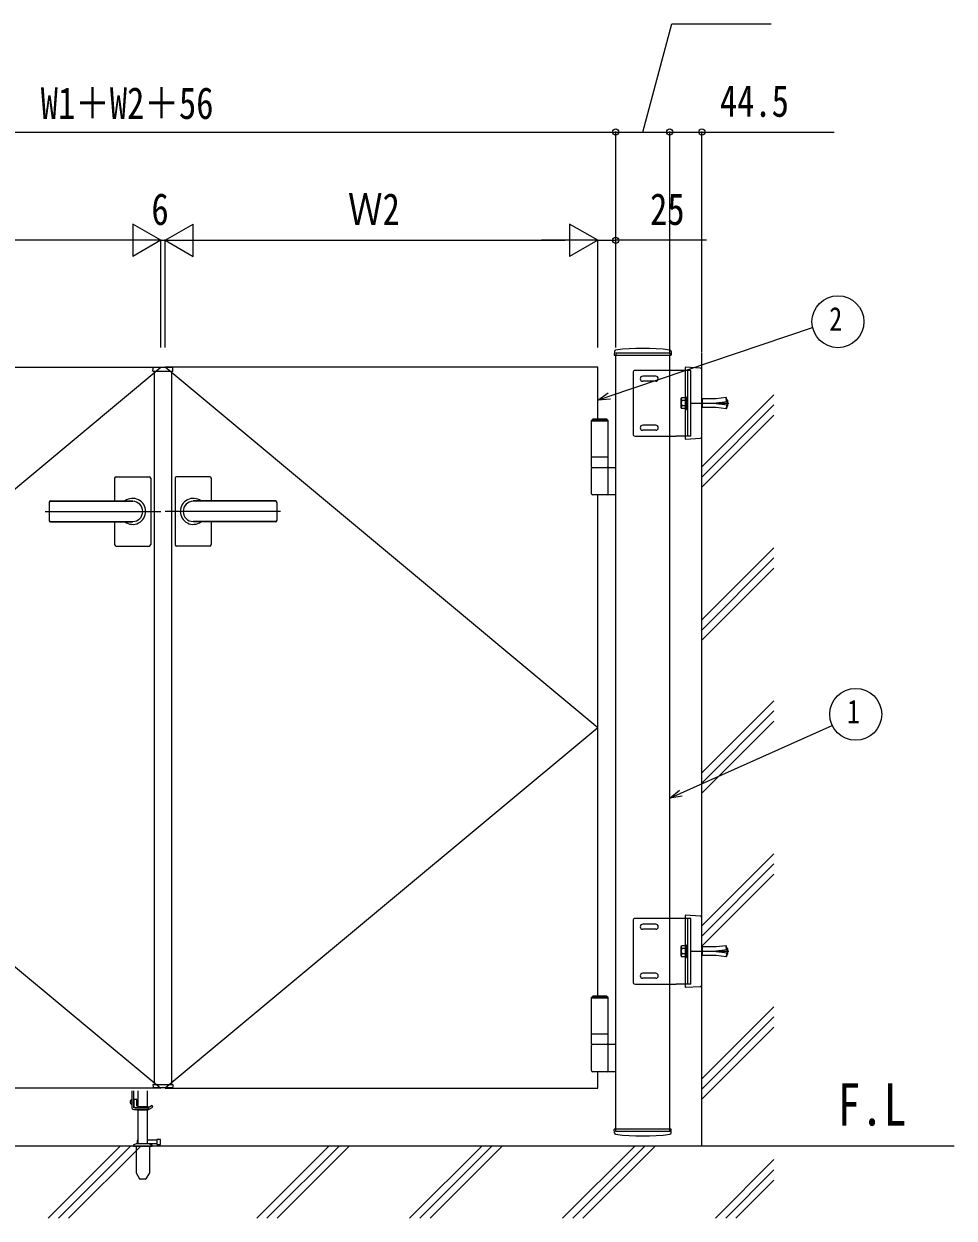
# Model space of a CAD drawing. Units: millimetres, scale not verified. Extents: x -4205 to 4205, y -2970 to 2970.
# Drawn here: x 1581 to 2871, y -131 to 1525 of the extents above; entities that cross this region are included whole.
import ezdxf
from ezdxf.enums import TextEntityAlignment as Align

# ---------------------------------------------------------------- set-up
doc = ezdxf.new("R2010")
doc.units = ezdxf.units.MM
doc.header["$LTSCALE"] = 20
for name, color, linetype in [('0-2_USER1', 3, 'Continuous'), ('0-4_YKK_A1', 4, 'Continuous'), ('0-5_YKK_D', 6, 'Continuous')]:
    doc.layers.add(name, color=color, linetype=linetype)
doc.styles.add('ＭＳ ゴシック', font='')
doc.styles.get('ＭＳ ゴシック').set_extended_font_data('MS Gothic')

msp = doc.modelspace()

# ---------------------------------------------------------------- linework, layer by layer
at = {"layer": '0-4_YKK_A1'}
for p, q in [((2400.12, 1070.9), (2399.86, 1066.03)), ((2400.36, 1065.5), (2478.56, 1065.5)), ((2401.96, 1069), (2401.96, 1065.5)), ((2401.96, -11), (2401.96, 1065.5)), ((2476.96, -11), (2476.96, 1065.5)), ((2478.8, 1070.9), (2479.06, 1066.03)), ((2521.46, -31), (2521.46, 1069)), ((1170.96, 549), (1770.96, 1049)), ((1760.06, 1043.5), (1760.27, 1047.55)), ((1760.06, 1043.5), (1787.86, 1043.5)), ((1786.65, 1048.5), (1761.27, 1048.5)), ((1761.96, 1043.5), (1761.96, 54.5)), ((2376.96, 549), (1776.96, 1049)), ((1785.96, 1043.5), (1785.96, 54.5)), ((1787.86, 1043.5), (1787.65, 1047.55)), ((2376.96, 977), (2376.96, 1049)), ((2485.96, 1044.5), (2428.96, 1044.5)), ((2505.96, 1044.5), (2485.96, 1044.5)), ((2498.46, 1048.33), (2498.46, 1046.83)), ((2498.46, 1046.83), (2498.46, 951.08)), ((2519.58, 1047.57), (2498.99, 1048.83)), ((2501.96, 953.5), (2501.96, 1044.5)), ((2505.96, 953.5), (2505.96, 1044.5)), ((2521.46, 952.33), (2521.46, 1045.57)), ((2425.96, 1041.5), (2425.96, 956.5)), ((2457.46, 1036.5), (2439.46, 1036.5)), ((2457.46, 1029.5), (2439.46, 1029.5)), ((2521.46, 910.71), (2621.46, 1010.71)), ((2492.86, 1005.5), (2493.44, 1006.51)), ((2492.86, 992.5), (2492.86, 1005.5)), ((2498.36, 1006.51), (2493.44, 1006.51)), ((2498.36, 1002.75), (2493.44, 1002.75)), ((2498.36, 995.25), (2493.44, 995.25)), ((2500.36, 1006.25), (2498.36, 1006.25)), ((2506.36, 999), (2558.77, 999)), ((2521.46, 1004.5), (2521.96, 1005)), ((2521.46, 993.5), (2521.46, 1004.5)), ((2521.46, 896.57), (2621.46, 996.57)), ((2521.96, 1005), (2521.96, 993)), ((2541.46, 999.5), (2556.35, 1001.31)), ((2541.46, 998.5), (2541.46, 999.5)), ((2541.46, 998.5), (2556.35, 996.69)), ((2555.75, 1006.25), (2555.19, 1006.69)), ((2555.85, 1001.25), (2555.19, 1006.69)), ((2555.85, 996.75), (2555.19, 991.31)), ((2556.35, 1001.31), (2555.75, 1006.25)), ((2556.35, 996.69), (2555.75, 991.75)), ((2556.46, 1003.5), (2556.09, 1003.46)), ((2556.46, 994.5), (2556.09, 994.54)), ((2556.46, 1003.5), (2556.96, 1003)), ((2556.46, 1003.5), (2556.46, 994.5)), ((2556.96, 995), (2556.46, 994.5)), ((2556.96, 1003), (2556.96, 995)), ((2492.86, 992.5), (2493.44, 991.49)), ((2498.36, 991.75), (2500.36, 991.75)), ((2521.46, 993.5), (2521.96, 993)), ((2521.46, 882.42), (2621.46, 982.42)), ((2541.13, 993), (2521.96, 993)), ((2555.19, 991.29), (2541.13, 993)), ((2555.75, 991.75), (2555.19, 991.31)), ((2370.46, 977), (2368.46, 975)), ((2391.46, 975), (2368.46, 975)), ((2391.46, 974), (2368.46, 974)), ((2389.46, 977), (2370.46, 977)), ((2389.46, 977), (2391.46, 975)), ((2457.46, 968.5), (2439.46, 968.5)), ((2457.46, 961.5), (2439.46, 961.5)), ((2428.96, 953.5), (2485.96, 953.5)), ((2505.96, 953.5), (2485.96, 953.5)), ((2498.46, 951.08), (2498.46, 949.58)), ((2498.99, 949.08), (2519.58, 950.34)), ((2391.46, 924), (2368.46, 924)), ((1706.96, 895), (1706.96, 863.5)), ((1708.96, 897), (1754.96, 897)), ((1756.96, 895), (1756.96, 849)), ((1790.96, 895), (1790.96, 849)), ((1838.96, 897), (1792.96, 897)), ((1840.96, 895), (1840.96, 863.5)), ((2368.46, 910), (2401.96, 910)), ((2368.46, 873.5), (2368.46, 908.5)), ((2391.46, 873.5), (2391.46, 908.5)), ((1615.96, 861.5), (1615.96, 836.5)), ((1617.96, 863.5), (1731.96, 863.5)), ((1617.96, 863), (1731.96, 863)), ((1929.96, 863.5), (1815.96, 863.5)), ((1929.96, 863), (1815.96, 863)), ((1931.96, 861.5), (1931.96, 836.5)), ((2401.96, 872), (2369.96, 872)), ((2376.96, 177), (2376.96, 872)), ((1610.7, 849), (1770.96, 849)), ((1756.96, 849), (1756.96, 803)), ((1937.22, 849), (1776.96, 849)), ((1790.96, 849), (1790.96, 803)), ((1617.96, 835), (1731.96, 835)), ((1617.96, 834.5), (1731.96, 834.5)), ((1706.96, 834.5), (1706.96, 803)), ((1929.96, 835), (1815.96, 835)), ((1929.96, 834.5), (1815.96, 834.5)), ((1840.96, 834.5), (1840.96, 803)), ((1708.96, 801), (1754.96, 801)), ((1838.96, 801), (1792.96, 801)), ((2521.46, 698.58), (2621.46, 798.58)), ((2521.46, 684.43), (2621.46, 784.43)), ((2521.46, 670.29), (2621.46, 770.29)), ((2521.46, 486.44), (2621.46, 586.44)), ((2521.46, 472.3), (2621.46, 572.3)), ((1170.96, 549), (1770.96, 49)), ((2376.96, 549), (1776.96, 49)), ((2521.46, 458.16), (2621.46, 558.16)), ((2521.46, 274.31), (2621.46, 374.31)), ((2521.46, 260.17), (2621.46, 360.17)), ((2521.46, 246.03), (2621.46, 346.03)), ((2485.96, 284.5), (2428.96, 284.5)), ((2505.96, 284.5), (2485.96, 284.5)), ((2498.46, 288.38), (2498.46, 286.88)), ((2498.46, 286.88), (2498.46, 191.12)), ((2519.58, 287.61), (2498.99, 288.87)), ((2501.96, 193.5), (2501.96, 284.5)), ((2505.96, 193.5), (2505.96, 284.5)), ((2521.46, 192.38), (2521.46, 285.62)), ((2425.96, 281.5), (2425.96, 196.5)), ((2457.46, 276.5), (2439.46, 276.5)), ((2457.46, 269.5), (2439.46, 269.5)), ((2492.86, 245.5), (2493.44, 246.51)), ((2492.86, 232.5), (2492.86, 245.5)), ((2492.86, 232.5), (2493.44, 231.49)), ((2498.36, 246.51), (2493.44, 246.51)), ((2498.36, 242.75), (2493.44, 242.75)), ((2498.36, 235.25), (2493.44, 235.25)), ((2500.36, 246.25), (2498.36, 246.25)), ((2506.36, 239), (2558.77, 239)), ((2521.46, 244.5), (2521.96, 245)), ((2521.46, 233.5), (2521.46, 244.5)), ((2521.46, 233.5), (2521.96, 233)), ((2521.96, 245), (2521.96, 233)), ((2541.13, 233), (2521.96, 233)), ((2555.19, 231.29), (2541.13, 233)), ((2541.46, 239.5), (2556.35, 241.31)), ((2541.46, 238.5), (2541.46, 239.5)), ((2541.46, 238.5), (2556.35, 236.69)), ((2555.75, 246.25), (2555.19, 246.69)), ((2555.85, 241.25), (2555.19, 246.69)), ((2555.85, 236.75), (2555.19, 231.31)), ((2556.35, 241.31), (2555.75, 246.25)), ((2556.35, 236.69), (2555.75, 231.75)), ((2556.46, 243.5), (2556.09, 243.46)), ((2556.46, 234.5), (2556.09, 234.54)), ((2556.46, 243.5), (2556.96, 243)), ((2556.46, 243.5), (2556.46, 234.5)), ((2556.96, 235), (2556.46, 234.5)), ((2556.96, 243), (2556.96, 235)), ((2498.36, 231.75), (2500.36, 231.75)), ((2555.75, 231.75), (2555.19, 231.31)), ((2457.46, 208.5), (2439.46, 208.5)), ((2457.46, 201.5), (2439.46, 201.5)), ((2428.96, 193.5), (2485.96, 193.5)), ((2505.96, 193.5), (2485.96, 193.5)), ((2498.46, 191.12), (2498.46, 189.62)), ((2498.99, 189.13), (2519.58, 190.39)), ((2370.46, 177), (2368.46, 175)), ((2391.46, 175), (2368.46, 175)), ((2391.46, 174), (2368.46, 174)), ((2389.46, 177), (2370.46, 177)), ((2389.46, 177), (2391.46, 175)), ((2521.46, 62.18), (2621.46, 162.18)), ((2521.46, 48.04), (2621.46, 148.04)), ((2521.46, 33.9), (2621.46, 133.9)), ((2391.46, 124), (2368.46, 124)), ((2368.46, 110), (2401.96, 110)), ((2368.46, 73.5), (2368.46, 108.5)), ((2391.46, 73.5), (2391.46, 108.5)), ((2401.96, 72), (2369.96, 72)), ((1760.06, 54.5), (1787.86, 54.5)), ((1760.06, 54.5), (1760.27, 50.45)), ((1787.86, 54.5), (1787.65, 50.45)), ((1730.96, 33.5), (1730.44, 33.36)), ((1730.96, 45.5), (1730.96, 22)), ((1733.46, 22), (1733.46, 45.5)), ((1733.46, 34), (1736.96, 34)), ((1733.46, 33.5), (1733.46, 34)), ((1737.46, 33.5), (1737.46, 25)), ((1739.46, 24), (1739.46, 45.5)), ((1752.46, 24), (1752.46, 45.5)), ((1786.65, 49.5), (1761.27, 49.5)), ((1730.96, 26.5), (1730.44, 26.64)), ((1753.29, 22), (1733.46, 22)), ((1733.46, 19.5), (1753.96, 19.5)), ((1739.46, -28), (1739.46, 18.5)), ((1752.46, -28), (1752.46, 18.5)), ((1752.83, 18.5), (1752.83, 19.5)), ((1758.77, 25.17), (1753.29, 22)), ((1753.71, 19.5), (1753.71, 22.24)), ((1753.96, 19.5), (1760.02, 23)), ((1760.02, 23), (1758.77, 25.17)), ((2400.12, -12.9), (2399.86, -8.03)), ((2478.56, -7.5), (2400.36, -7.5)), ((2476.96, -11), (2401.96, -11)), ((2478.8, -12.9), (2479.06, -8.03)), ((2871.38, -31), (870.96, -31)), ((1614.77, -131), (1714.77, -31)), ((1628.91, -131), (1728.91, -31)), ((1643.05, -131), (1743.05, -31)), ((1732.96, -30.16), (1732.96, -31)), ((1732.96, -31), (1758.96, -31)), ((1736.96, -28), (1733.62, -29.22)), ((1736.71, -31), (1736.71, -68.03)), ((1754.96, -28), (1736.96, -28)), ((1737.96, -23.5), (1737.96, -27.5)), ((1739.46, -23.5), (1737.96, -23.5)), ((1739.46, -27.5), (1737.96, -27.5)), ((1738.65, -31), (1753.26, -31)), ((1765.46, -23), (1752.46, -23)), ((1765.46, -28), (1752.46, -28)), ((1754.96, -28), (1758.3, -29.22)), ((1755.21, -31), (1755.21, -68.03)), ((1758.96, -30.16), (1758.96, -31)), ((1765.46, -29), (1769.96, -29)), ((1769.96, -22), (1769.96, -29)), ((1770.46, -28.5), (1770.46, -22.5)), ((1904.02, -131), (2004.02, -31)), ((1918.16, -131), (2018.16, -31)), ((1932.3, -131), (2032.3, -31)), ((2116.15, -131), (2216.15, -31)), ((2130.29, -131), (2230.29, -31)), ((2144.43, -131), (2244.43, -31)), ((2521.46, -31), (2255.72, -31)), ((2328.28, -131), (2428.28, -31)), ((2342.42, -131), (2442.42, -31)), ((2356.56, -131), (2456.56, -31)), ((2540.41, -131), (2621.46, -49.95)), ((2554.55, -131), (2621.46, -64.09)), ((1736.71, -68.03), (1741.6, -76.5)), ((1749.45, -77), (1742.47, -77)), ((1755.21, -68.03), (1750.32, -76.5)), ((2568.7, -131), (2621.46, -78.24))]:
    msp.add_line(p, q, dxfattribs=at)
for points in [[(2401.96, 1069), (2476.96, 1069), (2476.96, 1065.5)], [(1170.96, 1049), (1770.96, 1049), (1770.96, 1048.5)], [(2376.96, 1049), (1776.96, 1049), (1776.96, 1048.5)], [(2498.36, 1006.51), (2498.36, 991.49), (2493.44, 991.49)], [(2555.19, 1006.71), (2541.13, 1005), (2521.96, 1005)], [(2368.46, 910), (2368.46, 924), (2368.46, 975)], [(2391.46, 910), (2391.46, 924), (2391.46, 975)], [(2498.36, 246.51), (2498.36, 231.49), (2493.44, 231.49)], [(2555.19, 246.71), (2541.13, 245), (2521.96, 245)], [(2368.46, 110), (2368.46, 124), (2368.46, 175)], [(2391.46, 110), (2391.46, 124), (2391.46, 175)], [(1770.96, 49.5), (1770.96, 49), (1170.96, 49), (1170.96, 72)], [(1776.96, 49.5), (1776.96, 49), (2376.96, 49), (2376.96, 72)], [(1733.46, 33.5), (1733.46, 24), (1735.46, 22), (1752.96, 22), (1752.96, 23.5)], [(1728.87, 32), (1730.61, 31.15), (1731.22, 30)], [(1728.87, 28), (1730.61, 28.85), (1731.22, 30)], [(1737.46, 25), (1738.46, 24), (1752.46, 24)], [(1752.83, 18.5), (1738.22, 18.5), (1738.22, 19.5)], [(1769.96, -22), (1765.46, -22), (1765.46, -29)]]:
    msp.add_lwpolyline(points, dxfattribs=at)
for points in [[(2501.96, 990.5), (2501.96, 1007.5), (2500.36, 1007.5), (2500.36, 990.5)], [(2501.96, 230.5), (2501.96, 247.5), (2500.36, 247.5), (2500.36, 230.5)]]:
    msp.add_lwpolyline(points, close=True, dxfattribs=at)
for centre, radius, start, end in [((2400.36, 1066), 0.5, 177, 270), ((2402.11, 1070.8), 2, 96.74435, 177), ((2439.46, 755), 320, 83.25565, 96.74435), ((2476.8, 1070.8), 2, 3, 83.25565), ((2478.56, 1066), 0.5, 270, 3), ((1761.27, 1047.5), 1, 90, 177), ((1786.65, 1047.5), 1, 3, 90), ((2428.96, 1041.5), 3, 90, 180), ((2498.96, 1048.33), 0.5, 86.5, 180), ((2519.46, 1045.57), 2, 0, 86.5), ((2439.46, 1033), 3.5, 90, 270), ((2457.46, 1033), 3.5, 270, 90), ((2496.18, 1004.63), 3.32, 145.61575, 214.38425), ((2505.28, 999), 12.42, 162.41205, 197.58795), ((2496.18, 993.37), 3.32, 145.61575, 214.38425), ((2439.46, 965), 3.5, 90, 270), ((2457.46, 965), 3.5, 270, 90), ((2428.96, 956.5), 3, 180, 270), ((2498.96, 949.58), 0.5, 180, 273.5), ((2519.46, 952.33), 2, 273.5, 0), ((1708.96, 895), 2, 90, 180), ((1754.96, 895), 2, 0, 90), ((1792.96, 895), 2, 90, 180), ((1838.96, 895), 2, 0, 90), ((2369.96, 908.5), 1.5, 90, 180), ((2389.96, 908.5), 1.5, 0, 90), ((1617.96, 861.5), 2, 90, 180), ((1617.96, 861), 2, 90, 180), ((1731.96, 849), 18, 359.99634, 126.33606), ((1731.96, 849), 14, 270, 90), ((1815.96, 849), 18, 53.66394, 180.00366), ((1815.96, 849), 14, 90, 270), ((1929.96, 861.5), 2, 0, 90), ((1929.96, 861), 2, 0, 90), ((2369.96, 873.5), 1.5, 180, 270), ((2389.96, 873.5), 1.5, 270, 0), ((1731.96, 849), 18, 233.66394, 359.99634), ((1815.96, 849), 18, 180.00366, 306.33606), ((1617.96, 837), 2, 180, 270), ((1617.96, 836.5), 2, 180, 270), ((1929.96, 837), 2, 270, 0), ((1929.96, 836.5), 2, 270, 0), ((1708.96, 803), 2, 180, 270), ((1754.96, 803), 2, 270, 0), ((1792.96, 803), 2, 180, 270), ((1838.96, 803), 2, 270, 0), ((2428.96, 281.5), 3, 90, 180), ((2498.96, 288.38), 0.5, 86.5, 180), ((2519.46, 285.62), 2, 0, 86.5), ((2439.46, 273), 3.5, 90, 270), ((2457.46, 273), 3.5, 270, 90), ((2496.18, 244.63), 3.32, 145.61575, 214.38425), ((2505.28, 239), 12.42, 162.41205, 197.58795), ((2496.18, 233.37), 3.32, 145.61575, 214.38425), ((2439.46, 205), 3.5, 90, 270), ((2457.46, 205), 3.5, 270, 90), ((2428.96, 196.5), 3, 180, 270), ((2498.96, 189.62), 0.5, 180, 273.5), ((2519.46, 192.38), 2, 273.5, 0), ((2369.96, 108.5), 1.5, 90, 180), ((2389.96, 108.5), 1.5, 0, 90), ((2369.96, 73.5), 1.5, 180, 270), ((2389.96, 73.5), 1.5, 270, 0), ((1761.27, 50.5), 1, 183, 270), ((1786.65, 50.5), 1, 270, 357), ((1731.04, 31.14), 2.3, 105, 143.11591), ((1736.96, 33.5), 0.5, 0, 90), ((1732.56, 30), 4.2, 143.11591, 216.88409), ((1731.04, 28.86), 2.3, 216.88409, 255), ((1733.46, 22), 2.5, 180, 270), ((1752.46, 23.5), 0.5, 0, 90), ((2400.36, -8), 0.5, 90, 183), ((2402.11, -12.8), 2, 183, 263.25565), ((2439.46, 303), 320, 263.25565, 276.74435), ((2476.8, -12.8), 2, 276.74435, 357), ((2478.56, -8), 0.5, 357, 90), ((1733.96, -30.16), 1, 110, 180), ((1757.96, -30.16), 1, 0, 70), ((1769.96, -22.5), 0.5, 0, 90), ((1769.96, -28.5), 0.5, 270, 0), ((1742.47, -76), 1, 210, 270), ((1749.45, -76), 1, 270, 330)]:
    msp.add_arc(centre, radius, start, end, dxfattribs=at)
at = {"layer": '0-5_YKK_D'}
for p, q in [((1145.96, 1375), (2401.96, 1375)), ((2401.96, 1076.12), (2401.96, 1376)), ((2401.96, 1076.12), (2401.96, 1376)), ((2401.96, 1375), (2476.96, 1375)), ((2476.96, 1070), (2476.96, 1376)), ((2476.96, 1076.12), (2476.96, 1376)), ((2521.46, 1070), (2521.46, 1376)), ((1770.96, 1225), (1731.99, 1247.5)), ((1731.99, 1247.5), (1731.99, 1202.5)), ((1776.96, 1225), (1815.93, 1247.5)), ((1815.93, 1202.5), (1815.93, 1247.5)), ((2376.96, 1225), (2337.99, 1247.5)), ((2337.99, 1247.5), (2337.99, 1202.5)), ((1770.96, 1076.12), (1770.96, 1226)), ((1770.96, 1076.12), (1770.96, 1226)), ((1776.96, 1076.12), (1776.96, 1226)), ((1776.96, 1076.12), (1776.96, 1226)), ((2376.96, 1076.12), (2376.96, 1226)), ((2376.96, 1076.12), (2376.96, 1226)), ((2401.96, 1076.12), (2401.96, 1226)), ((1725.96, 1225), (1215.96, 1225)), ((1770.96, 1225), (1693.02, 1225)), ((1770.96, 1225), (1731.99, 1202.5)), ((1770.96, 1225), (1753.96, 1225)), ((1770.96, 1225), (1776.96, 1225)), ((1776.96, 1225), (1793.96, 1225)), ((1776.96, 1225), (1815.93, 1202.5)), ((1776.96, 1225), (1854.9, 1225)), ((1821.96, 1225), (2331.96, 1225)), ((2376.96, 1225), (2299.02, 1225)), ((2376.96, 1225), (2337.99, 1202.5)), ((2376.96, 1225), (2401.96, 1225)), ((2528.01, 1225), (2401.96, 1225))]:
    msp.add_line(p, q, dxfattribs=at)
for points in [[(2439.46, 1375), (2479.84, 1525), (2617.44, 1525)], [(2476.96, 1375), (2521.46, 1375), (2704.86, 1375)], [(2376.96, 1003.45), (2393.07, 1008.89), (2675.08, 1104.09)], [(2394.52, 1004.57), (2376.96, 1003.45), (2391.61, 1013.2)], [(2476.96, 451.26), (2492.47, 458.21), (2702.35, 552.27)], [(2494.34, 454.05), (2476.96, 451.26), (2490.61, 462.37)]]:
    msp.add_lwpolyline(points, dxfattribs=at)
for centre, radius in [((2401.96, 1375), 4.25), ((2401.96, 1375), 4.25), ((2476.96, 1375), 4.25), ((2521.46, 1375), 4.25), ((2401.96, 1225), 4.25), ((2710.21, 1111.97), 36), ((2734.93, 567.59), 36)]:
    msp.add_circle(centre, radius, dxfattribs=at)

# ---------------------------------------------------------------- texts
at = {"layer": '0-2_USER1', "style": 'ＭＳ ゴシック', "width": 0.8}
msp.add_text('F.L', height=58.65, dxfattribs=at).set_placement((2709.67, -20.19), align=Align.BOTTOM_LEFT)
at = {"layer": '0-5_YKK_D', "style": 'ＭＳ ゴシック', "width": 0.8}
for s, height, p in [('W1＋W2＋56', 43.99, (1604.36, 1380)), ('44.5', 43.99, (2546.46, 1383)), ('6', 43.99, (1757.96, 1233)), ('Ｗ2', 43.99, (2030.56, 1233)), ('25', 43.99, (2449.61, 1233)), ('2', 32.99, (2698.21, 1089.47)), ('1', 32.99, (2722.93, 545.09))]:
    msp.add_text(s, height=height, dxfattribs=at).set_placement(p, align=Align.BOTTOM_LEFT)

doc.saveas('drawing.dxf')
